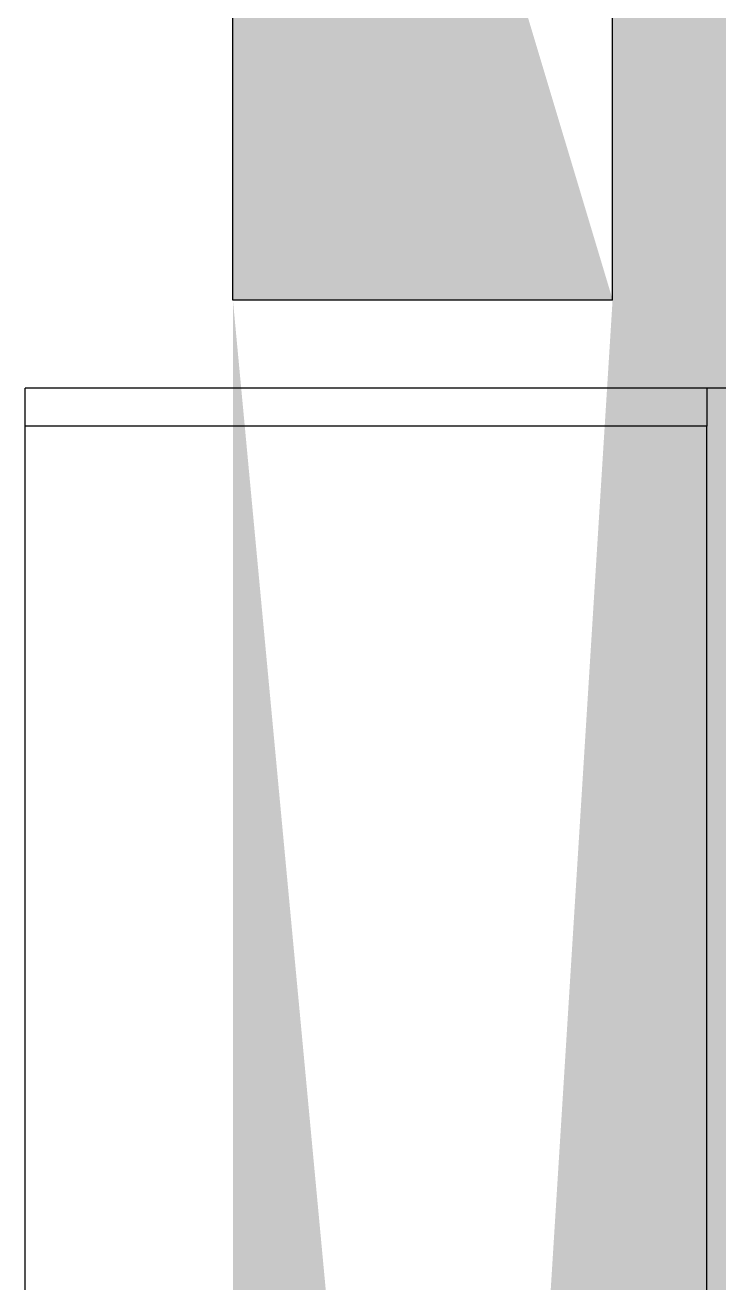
# Model space of a CAD drawing. Header units: millimetres. Extents: x 2370 to 266135, y -585395 to 33485.
# Drawn here: x 239510 to 240606, y 21928 to 23915 of the extents above; entities that cross this region are included whole.
import ezdxf

# ---------------------------------------------------------------- set-up
doc = ezdxf.new("R2010")
doc.units = ezdxf.units.MM
doc.layers.add('0해치', color=253, linetype='Continuous', lineweight=9)
doc.layers.add('지상3층 평면도$0$A-ST-CONC', color=2, linetype='Continuous')

msp = doc.modelspace()

# ---------------------------------------------------------------- hatches: boundary and pattern name
at = {"layer": '0해치', "ltscale": 600, "transparency": 33554687}
h = msp.add_hatch(dxfattribs=at)
h.set_pattern_fill('CONC', color=256, scale=30, angle=180, style=0)
h.set_pattern_definition([(180, (107212.9, -640979.1), (-9e-14, -762), [0, -762]), (180, (107205.3, -640712.4), (-9e-14, -762), [0, -762]), (180, (107182.4, -641123.9), (-9e-14, -762), [0, -762]), (158.19859, (107578.66, -640887.7), (-2286, 762), [82.0699, -4021.4257]), (36.869898, (107502.46, -640857.22), (-2286, -1524), [38.1, -3771.9]), (310.601295, (107532.935, -640834.356), (-3810, 4572), [70.2529, -6955.03995]), (26.56505, (107784.4, -640742.9), (762, 762), [17.0388, -1686.845]), (146.309932, (107799.64, -640735.3), (-1524, 762), [27.4743, -2719.9558]), (288.43495, (107776.78, -640720.06), (762, -1524), [24.09656, -2385.559]), (45, (107296.7, -640666.7), (2e-13, 762), [32.3289, -1045.3018]), (180, (107319.6, -640643.86), (-762, -762), [45.72, -716.28]), (315, (107273.86, -640643.86), (762, -1e-13), [32.3289, -1045.3018]), (71.56505, (107388.16, -641154.4), (-762, -1524), [24.09656, -2385.559]), (180, (107395.8, -641131.5), (-762, -762), [38.1, -723.9]), (323.130102, (107357.68, -641131.54), (2286, -1524), [38.1, -3771.9]), (33.690068, (107792.02, -641162.02), (-1524, -762), [27.4743, -2719.9558]), (161.56505, (107814.88, -641146.78), (1524, -762), [48.1931, -2361.4625]), (306.869898, (107769.16, -641131.54), (-1524, 2286), [38.1, -3771.9]), (180, (107571, -641131.5), (-9e-14, -762), [0, -762]), (180, (107776.8, -640933.4), (-9e-14, -762), [0, -762]), (180, (107563.4, -640651.5), (-9e-14, -762), [0, -762]), (180, (107357.7, -640887.7), (-9e-14, -762), [0, -762]), (180, (107578.66, -641017.2), (-9e-14, -762), [0, -762]), (180, (107746.3, -641040.1), (-9e-14, -762), [0, -762]), (180, (107677.7, -640994.4), (-9e-14, -762), [0, -762]), (180, (107708.2, -640811.5), (-9e-14, -762), [0, -762]), (180, (107891.1, -640842), (-9e-14, -762), [0, -762]), (180, (107883.46, -641017.2), (-9e-14, -762), [0, -762]), (180, (107906.3, -641184.9), (-9e-14, -762), [0, -762]), (180, (107670.1, -641215.36), (-9e-14, -762), [0, -762]), (180, (107502.46, -641245.8), (-9e-14, -762), [0, -762]), (180, (107235.76, -641215.36), (-9e-14, -762), [0, -762]), (180, (107418.6, -640979.1), (-9e-14, -762), [0, -762]), (180, (107494.8, -641116.3), (-9e-14, -762), [0, -762]), (180, (107433.9, -640750.5), (-9e-14, -762), [0, -762]), (180, (107662.5, -640712.4), (-9e-14, -762), [0, -762]), (180, (107433.9, -640544.8), (-9e-14, -762), [0, -762]), (180, (107685.3, -640590.5), (-9e-14, -762), [0, -762]), (180, (107929.2, -640567.66), (-9e-14, -762), [0, -762]), (180, (107837.7, -640529.56), (-9e-14, -762), [0, -762]), (180, (107830.1, -640636.2), (-9e-14, -762), [0, -762]), (180, (107319.6, -640514.3), (-9e-14, -762), [0, -762]), (180, (107228.1, -640826.7), (-9e-14, -762), [0, -762]), (180, (107266.2, -641055.3), (-9e-14, -762), [0, -762]), (180, (107616.76, -640506.7), (-9e-14, -762), [0, -762])])
edge = h.paths.add_edge_path()
edge.add_line((244438.2, 15681.5), (239838.2, 15681.5))
edge.add_line((245038.2, 14902.5), (244438.2, 14902.5))
edge.add_line((244438.2, 14902.5), (244438.2, 15681.5))
edge.add_line((245038.2, 14902.5), (245038.2, 15681.5))
edge.add_line((252538.2, 15681.5), (245038.2, 15681.5))
edge.add_line((240438.2, 17081.5), (239838.2, 17081.5))
edge.add_line((240438.2, 17081.5), (240038.2, 17081.5))
edge.add_line((240438.2, 23481.5), (239838.2, 23481.5))
edge.add_line((239838.2, 15681.5), (239838.2, 17081.5))
edge.add_line((240438.2, 16281.5), (240438.2, 17081.5))
edge.add_line((239838.2, 23481.5), (239838.2, 25481.5))
edge.add_line((240438.2, 23481.5), (240438.2, 24881.5))
edge.add_line((252538.2, 15681.5), (252538.2, 25481.5))
edge.add_line((251938.2, 16281.5), (251938.2, 24881.5))
edge.add_line((252538.2, 25481.5), (239838.2, 25481.5))
edge.add_line((251938.2, 24881.5), (240438.2, 24881.5))
edge.add_line((251938.2, 16281.5), (240438.2, 16281.5))
edge.add_line((243863, 24882.3), (243713, 24882.3))
edge.add_line((244215, 24882.3), (244365, 24882.3))

# ---------------------------------------------------------------- linework, layer by layer
for p, q in [((239510, 23281.5), (239510, 23341.5)), ((241079.1, 23341.5), (240587.1, 23341.5)), ((240587.1, 23341.5), (240587.1, 23281.5))]:
    msp.add_line(p, q)
at = {"ltscale": 600}
for p, q in [((240587.1, 23341.5), (239510, 23341.5)), ((239510, 17281.5), (239510, 23311.5)), ((240587.1, 23281.5), (239510, 23281.5)), ((240587.1, 17221.5), (240587.1, 23281.5))]:
    msp.add_line(p, q, dxfattribs=at)
at = {"linetype": 'Continuous', "const_width": 0.15}
msp.add_lwpolyline([(240247.8, 18309.9), (240247.8, 22281.2), (239955.9, 22281.2), (239955.9, 18309.9)], close=True, dxfattribs=at)
at = {"layer": '지상3층 평면도$0$A-ST-CONC'}
for p, q in [((239838.2, 23480.6), (239838.2, 25480.6)), ((240438.2, 23480.6), (240438.2, 24880.6)), ((240438.2, 23480.6), (239838.2, 23480.6))]:
    msp.add_line(p, q, dxfattribs=at)

doc.saveas('drawing.dxf')
